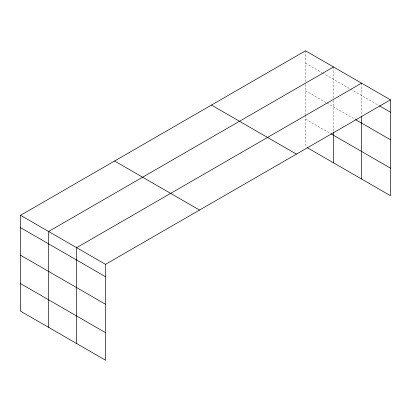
<?xml version="1.0" encoding="UTF-8"?>
<svg xmlns="http://www.w3.org/2000/svg" width="411" height="411" viewBox="0 0 411 411"><rect width="100%" height="100%" fill="white"/><g stroke="black" fill="none" stroke-linecap="round" stroke-linejoin="round"><path stroke-width="0.31" stroke-dasharray="2.06 1.54" d="M305.496 63.155L321.988 72.68M322.537 72.994L350.023 88.863M350.573 89.182L378.788 105.468M305.496 90.708L326.385 102.771M326.935 103.084L354.97 119.272M305.496 119.098L330.233 133.38M361.567 83.161L361.567 115.393M333.532 66.978L333.532 97.926M333.532 100.49L333.532 131.499M305.496 50.789L305.496 83.659M305.496 84.301L305.496 114.679M305.496 115.311L305.496 146.65"/><path stroke-width="0.62" d="M20.55 215.302L105.504 264.35L105.504 360.211L20.55 311.163L20.55 215.302L305.496 50.789L390.45 99.837L390.45 195.698L307.145 147.6M333.532 66.978L48.585 231.491L48.585 327.346M361.567 83.161L76.616 247.674L76.616 343.534M105.504 264.35L390.45 99.837M379.343 105.791L390.45 112.203M355.52 119.591L390.45 139.755M330.783 133.693L390.45 168.145M211.465 105.082L296.418 154.125M114.582 161.014L199.535 210.062M20.55 227.668L105.504 276.716M20.55 255.221L105.504 304.268M20.55 283.611L105.504 332.658M361.567 116.03L361.567 179.021M333.532 132.126L333.532 162.833"/></g></svg>
